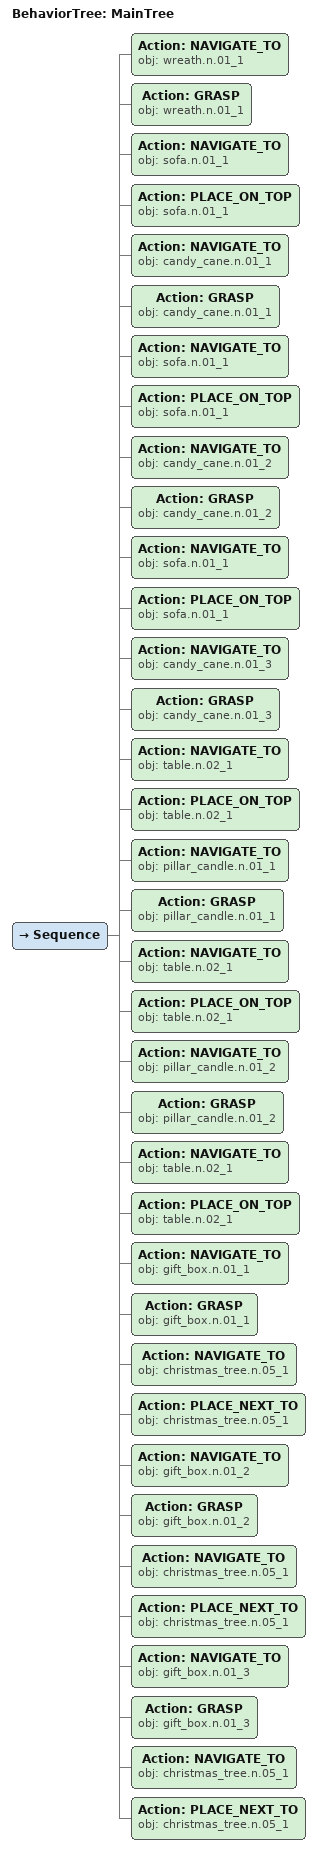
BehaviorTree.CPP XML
<root main_tree_to_execute="MainTree">
  <BehaviorTree ID="MainTree">
    <Sequence>
      <!-- Place wreath on sofa -->
      <Action ID="NAVIGATE_TO" obj="wreath.n.01_1"/>
      <Action ID="GRASP" obj="wreath.n.01_1"/>
      <Action ID="NAVIGATE_TO" obj="sofa.n.01_1"/>
      <Action ID="PLACE_ON_TOP" obj="sofa.n.01_1"/>
      <!-- Place candy cane 1 on sofa -->
      <Action ID="NAVIGATE_TO" obj="candy_cane.n.01_1"/>
      <Action ID="GRASP" obj="candy_cane.n.01_1"/>
      <Action ID="NAVIGATE_TO" obj="sofa.n.01_1"/>
      <Action ID="PLACE_ON_TOP" obj="sofa.n.01_1"/>
      <!-- Place candy cane 2 on sofa -->
      <Action ID="NAVIGATE_TO" obj="candy_cane.n.01_2"/>
      <Action ID="GRASP" obj="candy_cane.n.01_2"/>
      <Action ID="NAVIGATE_TO" obj="sofa.n.01_1"/>
      <Action ID="PLACE_ON_TOP" obj="sofa.n.01_1"/>
      <!-- Place candy cane 3 on table -->
      <Action ID="NAVIGATE_TO" obj="candy_cane.n.01_3"/>
      <Action ID="GRASP" obj="candy_cane.n.01_3"/>
      <Action ID="NAVIGATE_TO" obj="table.n.02_1"/>
      <Action ID="PLACE_ON_TOP" obj="table.n.02_1"/>
      <!-- Place pillar candle 1 on table -->
      <Action ID="NAVIGATE_TO" obj="pillar_candle.n.01_1"/>
      <Action ID="GRASP" obj="pillar_candle.n.01_1"/>
      <Action ID="NAVIGATE_TO" obj="table.n.02_1"/>
      <Action ID="PLACE_ON_TOP" obj="table.n.02_1"/>
      <!-- Place pillar candle 2 on table -->
      <Action ID="NAVIGATE_TO" obj="pillar_candle.n.01_2"/>
      <Action ID="GRASP" obj="pillar_candle.n.01_2"/>
      <Action ID="NAVIGATE_TO" obj="table.n.02_1"/>
      <Action ID="PLACE_ON_TOP" obj="table.n.02_1"/>
      <!-- Place gift boxes next to Christmas tree -->
      <Action ID="NAVIGATE_TO" obj="gift_box.n.01_1"/>
      <Action ID="GRASP" obj="gift_box.n.01_1"/>
      <Action ID="NAVIGATE_TO" obj="christmas_tree.n.05_1"/>
      <Action ID="PLACE_NEXT_TO" obj="christmas_tree.n.05_1"/>
      <Action ID="NAVIGATE_TO" obj="gift_box.n.01_2"/>
      <Action ID="GRASP" obj="gift_box.n.01_2"/>
      <Action ID="NAVIGATE_TO" obj="christmas_tree.n.05_1"/>
      <Action ID="PLACE_NEXT_TO" obj="christmas_tree.n.05_1"/>
      <Action ID="NAVIGATE_TO" obj="gift_box.n.01_3"/>
      <Action ID="GRASP" obj="gift_box.n.01_3"/>
      <Action ID="NAVIGATE_TO" obj="christmas_tree.n.05_1"/>
      <Action ID="PLACE_NEXT_TO" obj="christmas_tree.n.05_1"/>
    </Sequence>
  </BehaviorTree>
</root>
